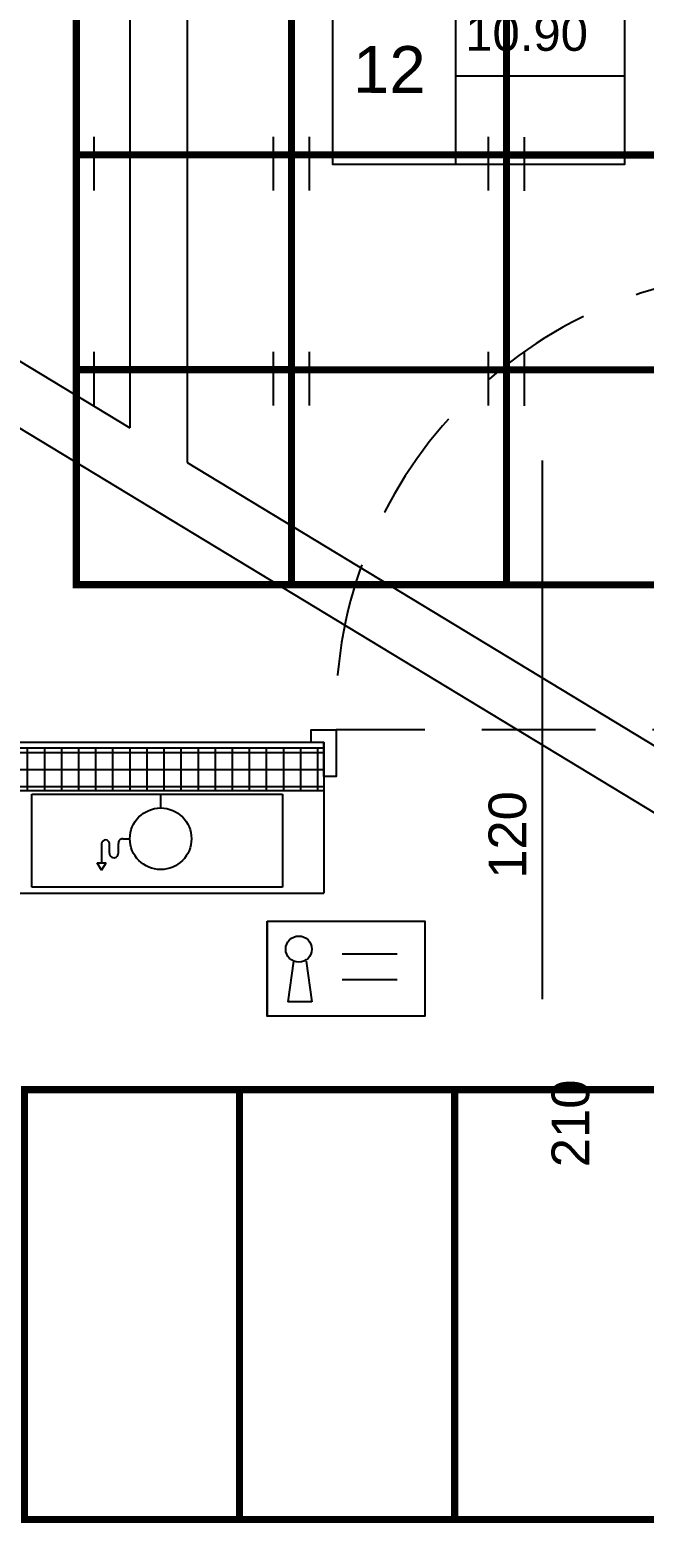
# Model space of a CAD drawing. Header units: millimetres. Extents: x 24747 to 137666, y -34589 to 43444.
# Drawn here: x 111909.4 to 112080.7, y 40167.4 to 40584.3 of the extents above; entities that cross this region are included whole.
import ezdxf

# ---------------------------------------------------------------- set-up
doc = ezdxf.new("R2010")
doc.units = ezdxf.units.MM
doc.header["$LTSCALE"] = 10
for name, pattern in [('ACAD_ISO02W100', [15, 12, -3]), ('CONTINOUS', [0]), ('HIDDEN2', [4.7625, 3.175, -1.5875])]:
    doc.linetypes.add(name, pattern=pattern)
for name, color, linetype in [('Idranti', 8, 'Continuous'), ('MR_MURATURA REI 120', 41, 'Continuous'), ('Pannelli', 7, 'Continuous'), ('X_LINEE SCARICO', 1, 'Continuous'), ('X_MURI', 3, 'Continuous'), ('X_Numerazione camere', 8, 'Continuous'), ('X_Porte interne', 8, 'Continuous'), ('X_quote serramenti interni', 251, 'CONTINOUS'), ('X_Serramenti Int', 1, 'Continuous')]:
    doc.layers.add(name, color=color, linetype=linetype)
doc.styles.add('nomi', font='arial.ttf')

# ---------------------------------------------------------------- blocks, each defined once
blk = doc.blocks.new('porta 120 metallica')
blk.add_line((66, 71.65), (66, -78.72))
at = {"linetype": 'ByBlock'}
for p, q in [((0.09, -10.75), (0.09, -1.73)), ((-4.42, -6.24), (3.42, -6.24))]:
    blk.add_line(p, q, dxfattribs=at)
at = {"color": 5, "linetype": 'HIDDEN2'}
blk.add_line((3.5, -3.53), (123.5, -3.53), dxfattribs=at)
at = {"linetype": 'ByBlock'}
for points in [[(-3.5, 0), (-3.5, -3.53), (3.5, -3.53), (3.5, 9.47), (0, 9.47), (0, 0)], [(123.5, -3.53), (123.5, 9.47), (127, 9.47), (127, 0), (130.5, 0), (130.5, -3.53)], [(8.79, -12.27), (8.79, -131.24), (3.49, -131.24), (3.49, -131.24), (2.79, -131.24), (2.79, -6.24), (3.49, -6.24), (3.49, -12.27)]]:
    blk.add_lwpolyline(points, close=True, dxfattribs=at)
for points in [[(2.8, -121.42), (-3.26, -121.42), (-3.26, -105.12), (2.79, -105.12)], [(8.79, -121.42), (14.85, -121.42), (14.85, -105.12), (8.79, -105.12)]]:
    blk.add_lwpolyline(points, dxfattribs=at)
blk.add_circle((0.09, -6.24), 1.51, dxfattribs=at)
at = {"color": 5, "linetype": 'HIDDEN2'}
blk.add_arc((0.02, -7.99), 123.56, 274.0732, 2.0664, dxfattribs=at)
blk = doc.blocks.new('bage')
at = {"layer": 'X_Porte interne'}
for p, q in [((1470.82, 26418.16), (1486.15, 26418.16)), ((1457.26, 26416.12), (1455.67, 26404.73)), ((1460.78, 26416.12), (1462.37, 26404.73)), ((1470.82, 26411.02), (1486.15, 26411.02)), ((1462.37, 26404.73), (1455.67, 26404.73))]:
    blk.add_line(p, q, dxfattribs=at)
blk.add_lwpolyline([(1449.94, 26427.24), (1493.85, 26427.24), (1493.85, 26400.77), (1449.94, 26400.77)], close=True, dxfattribs=at)
blk.add_circle((1458.71, 26419.47), 3.65, dxfattribs=at)

msp = doc.modelspace()

# ---------------------------------------------------------------- hatches: boundary and pattern name
at = {"layer": 'MR_MURATURA REI 120'}
h = msp.add_hatch(dxfattribs=at)
h.set_pattern_fill('NET', color=256, scale=1.5, angle=180, style=0)
h.set_pattern_definition([(180, (107608.227, 70619.71), (-6e-16, -4.7625), []), (270, (107608.227, 70619.71), (4.7625, -9e-16), [])])
h.paths.add_polyline_path([(111991.37262, 40371.86558), (111991.37262, 40383.86558), (111895.44508, 40383.86677), (111895.44508, 40371.86677)])

# ---------------------------------------------------------------- linework, layer by layer
at = {"layer": 'Idranti'}
for p, q in [((111909.89981, 40370.94454, 0), (111979.89981, 40370.94454, 0)), ((111909.89981, 40344.94454, 0), (111909.89981, 40370.94454, 0)), ((111945.8864, 40367.07839, 0), (111945.8864, 40370.94454, 0)), ((111979.89981, 40370.94454, 0), (111979.89981, 40344.94454, 0)), ((111935.3266, 40358.48594, 0), (111937.29395, 40358.48594, 0)), ((111929.4099, 40357.08361, 0), (111929.4099, 40351.81287, 0)), ((111931.58649, 40354.48049, 0), (111931.58649, 40357.08361, 0)), ((111934.08089, 40354.53809, 0), (111934.08089, 40357.14307, 0)), ((111929.4099, 40349.70985, 0), (111928.15329, 40351.81287, 0)), ((111928.15329, 40351.81287, 0), (111930.66652, 40351.81287, 0)), ((111929.4099, 40349.70985, 0), (111930.66652, 40351.81287, 0)), ((111979.89981, 40344.94454, 0), (111909.89981, 40344.94454, 0))]:
    msp.add_line(p, q, dxfattribs=at)
msp.add_circle((111945.8864, 40358.48594, 0), 8.59245, dxfattribs=at)
for centre, radius, start, end in [((111930.4982, 40357.08361, 0), 1.0883, 0, 180), ((111935.3266, 40357.23673, 0), 1.24922, 90, 184.2996374), ((111932.83519, 40354.44443, 0), 1.24922, 178.3458509, 4.2996374)]:
    msp.add_arc(centre, radius, start, end, dxfattribs=at)
at = {"layer": 'MR_MURATURA REI 120', "elevation": 0}
for points in [[(111895.44508, 40371.86677), (111895.44508, 40371.86677), (111895.44508, 40383.86677), (111991.37262, 40383.86558)], [(111991.37262, 40371.86558), (111895.44508, 40371.86677)]]:
    msp.add_lwpolyline(points, dxfattribs=at)
at = {"layer": 'Pannelli', "color": 2}
for p, q in [((111927.36055, 40539.43449), (111927.36055, 40554.43449)), ((111977.36055, 40539.43449), (111977.36055, 40554.43449)), ((111987.36055, 40539.41966), (111987.36055, 40554.41966)), ((112037.36055, 40539.41966), (112037.36055, 40554.41966)), ((112047.36054, 40539.38259), (112047.36054, 40554.38259)), ((111927.36055, 40479.43449), (111927.36055, 40494.43449)), ((111977.36055, 40479.43449), (111977.36055, 40494.43449)), ((111987.36055, 40479.41966), (111987.36055, 40494.41966)), ((112037.36055, 40479.41966), (112037.36055, 40494.41966)), ((112047.36054, 40479.38259), (112047.36054, 40494.38259))]:
    msp.add_line(p, q, dxfattribs=at)
at = {"layer": 'Pannelli', "color": 2, "const_width": 2}
for points in [[(111922.36055, 40609.43449), (111922.36055, 40549.43449), (111982.36055, 40549.43449), (111982.36055, 40609.43449), (111922.36055, 40609.43449)], [(111982.36055, 40609.41966), (111982.36055, 40549.41966), (112042.36055, 40549.41966), (112042.36055, 40609.41966), (111982.36055, 40609.41966)], [(112042.36054, 40609.38259), (112042.36054, 40549.38259), (112102.36054, 40549.38259), (112102.36054, 40609.38259), (112042.36054, 40609.38259)], [(111922.36055, 40549.43449), (111922.36055, 40489.43449), (111982.36055, 40489.43449), (111982.36055, 40549.43449), (111922.36055, 40549.43449)], [(111982.36055, 40549.41966), (111982.36055, 40489.41966), (112042.36055, 40489.41966), (112042.36055, 40549.41966), (111982.36055, 40549.41966)], [(112042.36054, 40549.38259), (112042.36054, 40489.38259), (112102.36054, 40489.38259), (112102.36054, 40549.38259), (112042.36054, 40549.38259)], [(111922.36055, 40489.43449), (111922.36055, 40429.43449), (111982.36055, 40429.43449), (111982.36055, 40489.43449), (111922.36055, 40489.43449)], [(111982.36055, 40489.41966), (111982.36055, 40429.41966), (112042.36055, 40429.41966), (112042.36055, 40489.41966), (111982.36055, 40489.41966)], [(112042.36054, 40489.38259), (112042.36054, 40429.38259), (112102.36054, 40429.38259), (112102.36054, 40489.38259), (112042.36054, 40489.38259)]]:
    msp.add_lwpolyline(points, dxfattribs=at)
at = {"layer": 'Pannelli', "color": 2, "const_width": 2, "elevation": 0}
for points in [[(111907.89496, 40288.43091), (111907.89496, 40168.43091), (111967.89496, 40168.43091), (111967.89496, 40288.43091)], [(111967.89496, 40288.43091), (111967.89496, 40168.43091), (112027.89496, 40168.43091), (112027.89496, 40288.43091)], [(112027.89496, 40288.43091), (112027.89496, 40168.43091), (112087.89496, 40168.43091), (112087.89496, 40288.43091)]]:
    msp.add_lwpolyline(points, close=True, dxfattribs=at)
at = {"layer": 'X_LINEE SCARICO', "linetype": 'ACAD_ISO02W100', "ltscale": 4}
for p, q in [((111953.28439, 40603.68596), (111953.28439, 40463.49681)), ((111937.28439, 40597.3926), (111937.28439, 40473.20345)), ((111953.28439, 40597.3926), (111953.28439, 40470.48932)), ((111857.35441, 40521.69421), (111937.28439, 40473.20345)), ((111849.05553, 40508.01471), (112366.28179, 40194.23144)), ((111953.28439, 40463.49681), (112351.72221, 40221.77838))]:
    msp.add_line(p, q, dxfattribs=at)
at = {"layer": 'X_MURI', "ltscale": 30}
msp.add_line((111991.37262, 40385.36387, 0), (111991.37262, 40343.32125, 0), dxfattribs=at)
at = {"layer": 'X_MURI'}
msp.add_line((111545.24958, 40343.32125, 0), (111991.37262, 40343.32125, 0), dxfattribs=at)
at = {"layer": 'X_MURI', "ltscale": 30, "elevation": 0}
msp.add_lwpolyline([(111991.37262, 40385.36387), (111905.43348, 40385.35896), (111905.43348, 40429.81156)], dxfattribs=at)
at = {"layer": 'X_Numerazione camere'}
for p, q in [((112028.09065, 40596.22061), (112028.09065, 40546.67967)), ((112028.09065, 40596.22061), (112028.09065, 40546.67967)), ((112028.09065, 40571.45014), (112075.25335, 40571.45014)), ((112028.09065, 40571.45014), (112075.25335, 40571.45014))]:
    msp.add_line(p, q, dxfattribs=at)
msp.add_lwpolyline([(111993.87805, 40596.22061), (112075.25335, 40596.22061), (112075.25335, 40546.67967), (111993.87805, 40546.67967)], close=True, dxfattribs=at)
msp.add_lwpolyline([(111993.87805, 40596.22061), (112075.25335, 40596.22061), (112075.25335, 40546.67967), (111993.87805, 40546.67967)], close=True, dxfattribs=at)
at = {"layer": 'X_Porte interne'}
for p, q in [((111982.96141, 40324.33619, 0), (111981.36643, 40312.94065, 0)), ((111986.47349, 40324.33619, 0), (111988.06846, 40312.94065, 0)), ((111996.52166, 40326.36838, 0), (112011.84753, 40326.36838, 0)), ((111996.52166, 40319.22887, 0), (112011.84753, 40319.22887, 0)), ((111988.06846, 40312.94065, 0), (111981.36643, 40312.94065, 0))]:
    msp.add_line(p, q, dxfattribs=at)
at = {"layer": 'X_Porte interne', "elevation": 0}
msp.add_lwpolyline([(111975.63931, 40335.44756), (112019.54485, 40335.44756), (112019.54485, 40308.98644), (111975.63931, 40308.98644)], close=True, dxfattribs=at)
at = {"layer": 'X_Porte interne'}
msp.add_circle((111984.4084, 40327.6851, 0), 3.64815, dxfattribs=at)

# ---------------------------------------------------------------- block references
msp.add_blockref('bage', (110525.69838, 13908.2121, 0), dxfattribs=at)
at = {"layer": 'X_Serramenti Int', "rotation": 180}
msp.add_blockref('porta 120 metallica', (112118.35743, 40385.36798, 0), dxfattribs=at)

# ---------------------------------------------------------------- texts
at = {"layer": 'X_Numerazione camere', "insert": (112065.08114, 40583.26706, 0), "char_height": 8.1648, "width": 81.6492608, "attachment_point": 6, "rotation": 359.9557626, "style": 'nomi'}
msp.add_mtext('{\\H1.2x;10.90}', dxfattribs=at)
at = {"layer": 'X_Numerazione camere', "color": 1, "insert": (112019.82027, 40573.24639), "char_height": 8.1648, "width": 81.6492608, "attachment_point": 6, "rotation": 359.9557626, "style": 'nomi'}
msp.add_mtext('{\\H1.6x;12}', dxfattribs=at)
at = {"layer": 'X_quote serramenti interni', "insert": (112051.42036, 40371.7869, 0), "char_height": 10.5, "width": 105, "attachment_point": 6, "rotation": 90.0479301, "style": 'nomi'}
msp.add_mtext('120\\P\\pxql;210', dxfattribs=at)

doc.saveas('drawing.dxf')
